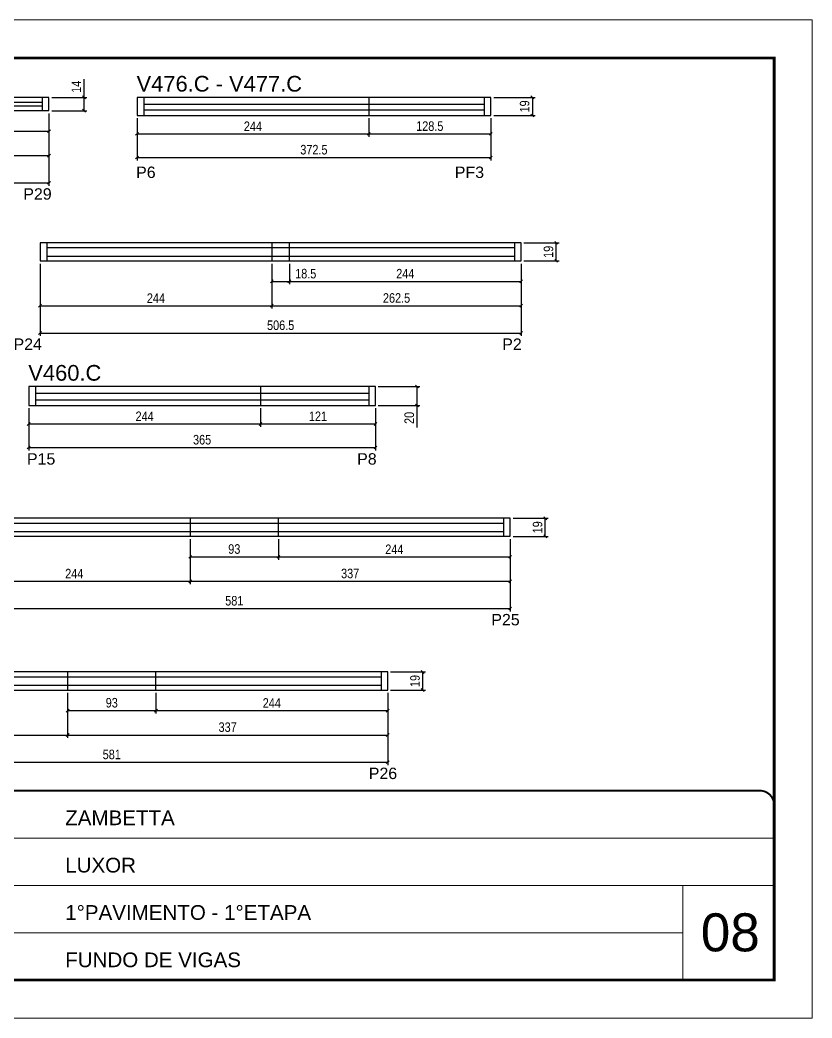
# Model space of a CAD drawing. Extents: x 1959 to 8212, y 239 to 4735.
# Drawn here: x 7378 to 8212, y 2537 to 3587 of the extents above; entities that cross this region are included whole.
import ezdxf

# ---------------------------------------------------------------- set-up
doc = ezdxf.new("R2010")
doc.units = 0
doc.linetypes.add('CONTINUO', pattern=[0])
doc.linetypes.add('DASHED', pattern=[0.75, 0.5, -0.25])
for name, color, linetype in [('5', 5, 'Continuous'), ('COTA', 241, 'Continuous'), ('NOMENCLATURA', 7, 'Continuous'), ('Painéis', 200, 'Continuous'), ('SARR_2.2x7', 40, 'Continuous'), ('SARR_EDITAR', 141, 'Continuous')]:
    doc.layers.add(name, color=color, linetype=linetype)
for name, color, linetype, lineweight in [('CARIMBO', 255, 'Continuous', 9), ('Folhas', 255, 'Continuous', 9), ('SARRAFO DE PRESSAO', 251, 'DASHED', 9)]:
    doc.layers.add(name, color=color, linetype=linetype, lineweight=lineweight)
doc.styles.add('ARIAL', font='arial.ttf')
doc.styles.add('COTA TECNICA', font='techl___.ttf', dxfattribs={"height": 10})
doc.styles.add('COTA TECNICA-50', font='techl___.ttf', dxfattribs={"height": 10})
doc.styles.get("Standard").update_dxf_attribs({"font": 'arial.ttf'})
doc.dimstyles.new('COTA PAINEL-50', dxfattribs={"dimtxt": 10, "dimasz": 3, "dimexe": 3, "dimexo": 3, "dimgap": 3, "dimtad": 1, "dimdec": 1, "dimzin": 12, "dimdsep": 46, "dimtxsty": 'COTA TECNICA-50', "dimblk1": 'OBLIQUE', "dimblk2": 'OBLIQUE', "dimsah": 1, "dimcen": 0.9, "dimclrd": 4, "dimclre": 4, "dimclrt": 240, "dimadec": 1, "dimazin": 3, "dimtfac": 1, "dimtdec": 1, "dimtmove": 0, "dimatfit": 3, "dimfxl": 1, "dimtolj": 1, "dimtzin": 12, "dimarcsym": 0})
doc.dimstyles.new('PAINEL', dxfattribs={"dimtxt": 10, "dimasz": 3, "dimexe": 3, "dimexo": 3, "dimgap": 3, "dimtad": 1, "dimdec": 1, "dimzin": 12, "dimdsep": 46, "dimtxsty": 'COTA TECNICA', "dimblk1": 'OBLIQUE', "dimblk2": 'OBLIQUE', "dimsah": 1, "dimcen": 0.9, "dimclrd": 4, "dimclre": 4, "dimclrt": 240, "dimadec": 1, "dimazin": 3, "dimtfac": 1, "dimtdec": 1, "dimtmove": 0, "dimatfit": 3, "dimfxl": 1, "dimtolj": 1, "dimtzin": 12, "dimarcsym": 0})

# ---------------------------------------------------------------- blocks, each defined once
blk = doc.blocks.new('9999999999')
at = {"color": 30, "linetype": 'CONTINUO'}
for p, q in [((98564.6, 34379.6), (99584, 34379.6)), ((98564.6, 34329.8), (99488, 34329.8)), ((99584, 34329.8), (99488, 34329.8)), ((99488, 34329.8), (99488, 34230.2)), ((98564.6, 34280), (99488, 34280))]:
    blk.add_line(p, q, dxfattribs=at)
at = {"color": 30, "linetype": 'CONTINUO', "const_width": 2}
blk.add_lwpolyline([(99584, 34230.2), (99584, 34414.4, 0.414214), (99569, 34429.4), (98229, 34429.4, 0.414214), (98214, 34414.4), (98214, 34245.2, 0.414214), (98229, 34230.2), (99584, 34230.2)], format="xyb", dxfattribs=at)
at = {"layer": 'Folhas'}
blk.add_lwpolyline([(98139, 34190.2), (99624, 34190.2), (99624, 35240.2), (98139, 35240.2)], close=True, dxfattribs=at)
at = {"layer": 'Folhas', "color": 30, "const_width": 3}
blk.add_lwpolyline([(98214, 34230.2), (99584, 34230.2), (99584, 35200.2), (98214, 35200.2)], close=True, dxfattribs=at)
at = {"color": 7, "linetype": 'Continuous', "ltscale": 5, "style": 'ARIAL'}
for s, height, p in [('ZAMBETTA', 15.48, (98837.7, 34393.1)), ('LUXOR', 15.48, (98837.7, 34343.3)), ('1°PAVIMENTO - 1°ETAPA', 15.483, (98837.7, 34293.5)), ('FUNDO DE VIGAS', 15.483, (98837.7, 34243.7))]:
    blk.add_text(s, height=height, dxfattribs=at).set_placement(p)
blk = doc.blocks.new('_Oblique')
at = {"color": 0, "linetype": 'ByBlock', "lineweight": -2}
blk.add_line((-0.5, -0.5), (0.5, 0.5), dxfattribs=at)
blk = doc.blocks.new('*D272')
at = {"layer": 'COTA', "color": 4, "linetype": 'ByBlock', "lineweight": -2, "transparency": 16777216}
for p, q in [((6865.4, 3488.2), (6865.4, 3412.3)), ((7408.9, 3488.2), (7408.9, 3412.3)), ((6865.4, 3415.3), (7408.9, 3415.3))]:
    blk.add_line(p, q, dxfattribs=at)
at = {"layer": 'Defpoints', "color": 0, "linetype": 'ByBlock', "transparency": 16777216}
for p in [(6865.4, 3491.2), (7408.9, 3491.2), (7408.9, 3415.3)]:
    blk.add_point(p, dxfattribs=at)
at = {"layer": 'COTA', "color": 4, "linetype": 'ByBlock', "lineweight": -2, "transparency": 16777216, "xscale": 3, "yscale": 3, "zscale": 3, "rotation": 180}
blk.add_blockref('_Oblique', (6865.4, 3415.3), dxfattribs=at)
at = {"layer": 'COTA', "color": 4, "linetype": 'ByBlock', "lineweight": -2, "transparency": 16777216, "xscale": 3, "yscale": 3, "zscale": 3}
blk.add_blockref('_Oblique', (7408.9, 3415.3), dxfattribs=at)
at = {"layer": 'COTA', "color": 240, "linetype": 'ByBlock', "transparency": 16777216, "insert": (7137.1, 3423.5), "char_height": 10, "attachment_point": 5, "style": 'COTA TECNICA-50'}
blk.add_mtext('\\A1;543.5', dxfattribs=at)
blk = doc.blocks.new('*D274')
at = {"layer": 'COTA', "color": 4, "lineweight": -2, "transparency": 16777216}
for p, q in [((7109.4, 3488.2), (7109.4, 3440.9)), ((7408.9, 3488.2), (7408.9, 3440.9)), ((7109.4, 3443.9), (7408.9, 3443.9))]:
    blk.add_line(p, q, dxfattribs=at)
at = {"layer": 'Defpoints', "color": 0, "transparency": 16777216}
for p in [(7109.4, 3491.2), (7408.9, 3491.2), (7408.9, 3443.9)]:
    blk.add_point(p, dxfattribs=at)
at = {"layer": 'COTA', "color": 4, "lineweight": -2, "transparency": 16777216, "xscale": 3, "yscale": 3, "zscale": 3, "rotation": 180}
blk.add_blockref('_Oblique', (7109.4, 3443.9), dxfattribs=at)
at = {"layer": 'COTA', "color": 4, "lineweight": -2, "transparency": 16777216, "xscale": 3, "yscale": 3, "zscale": 3}
blk.add_blockref('_Oblique', (7408.9, 3443.9), dxfattribs=at)
at = {"layer": 'COTA', "color": 240, "transparency": 16777216, "insert": (7259.1, 3452.1), "char_height": 10, "attachment_point": 5, "style": 'COTA TECNICA'}
blk.add_mtext('\\A1;299.5', dxfattribs=at)
blk = doc.blocks.new('*D275')
at = {"layer": 'COTA', "color": 4, "lineweight": -2, "transparency": 16777216}
for p, q in [((7445.8, 3505.2), (7445.8, 3524.3)), ((7411.9, 3505.2), (7448.8, 3505.2)), ((7445.8, 3491.2), (7445.8, 3505.2)), ((7411.9, 3491.2), (7448.8, 3491.2))]:
    blk.add_line(p, q, dxfattribs=at)
at = {"layer": 'Defpoints', "color": 0, "transparency": 16777216}
for p in [(7408.9, 3505.2), (7445.8, 3505.2), (7408.9, 3491.2)]:
    blk.add_point(p, dxfattribs=at)
at = {"layer": 'COTA', "color": 4, "lineweight": -2, "transparency": 16777216, "xscale": 3, "yscale": 3, "zscale": 3}
for p, rotation in [((7445.8, 3505.2), 90), ((7445.8, 3491.2), 270)]:
    blk.add_blockref('_Oblique', p, dxfattribs=dict(at, rotation=rotation))
at = {"layer": 'COTA', "color": 240, "transparency": 16777216, "insert": (7437.7, 3516.3), "char_height": 10, "attachment_point": 5, "rotation": 90, "style": 'COTA TECNICA'}
blk.add_mtext('\\A1;14', dxfattribs=at)
blk = doc.blocks.new('*D277')
at = {"layer": 'COTA', "color": 4, "lineweight": -2, "transparency": 16777216}
for p, q in [((7164.9, 3488.2), (7164.9, 3466.6)), ((7408.9, 3488.2), (7408.9, 3466.6)), ((7164.9, 3469.6), (7408.9, 3469.6))]:
    blk.add_line(p, q, dxfattribs=at)
at = {"layer": 'Defpoints', "color": 0, "transparency": 16777216}
for p in [(7164.9, 3491.2), (7408.9, 3491.2), (7408.9, 3469.6)]:
    blk.add_point(p, dxfattribs=at)
at = {"layer": 'COTA', "color": 4, "lineweight": -2, "transparency": 16777216, "xscale": 3, "yscale": 3, "zscale": 3, "rotation": 180}
blk.add_blockref('_Oblique', (7164.9, 3469.6), dxfattribs=at)
at = {"layer": 'COTA', "color": 4, "lineweight": -2, "transparency": 16777216, "xscale": 3, "yscale": 3, "zscale": 3}
blk.add_blockref('_Oblique', (7408.9, 3469.6), dxfattribs=at)
at = {"layer": 'COTA', "color": 240, "transparency": 16777216, "insert": (7286.9, 3477.7), "char_height": 10, "attachment_point": 5, "style": 'COTA TECNICA'}
blk.add_mtext('\\A1;244', dxfattribs=at)
blk = doc.blocks.new('*D283')
at = {"layer": 'COTA', "color": 4, "linetype": 'ByBlock', "lineweight": -2, "transparency": 16777216}
for p, q in [((7399.5, 3330.2), (7399.5, 3254.3)), ((7906, 3330.2), (7906, 3254.3)), ((7399.5, 3257.3), (7906, 3257.3))]:
    blk.add_line(p, q, dxfattribs=at)
at = {"layer": 'Defpoints', "color": 0, "linetype": 'ByBlock', "transparency": 16777216}
for p in [(7399.5, 3333.2), (7906, 3333.2), (7906, 3257.3)]:
    blk.add_point(p, dxfattribs=at)
at = {"layer": 'COTA', "color": 4, "linetype": 'ByBlock', "lineweight": -2, "transparency": 16777216, "xscale": 3, "yscale": 3, "zscale": 3, "rotation": 180}
blk.add_blockref('_Oblique', (7399.5, 3257.3), dxfattribs=at)
at = {"layer": 'COTA', "color": 4, "linetype": 'ByBlock', "lineweight": -2, "transparency": 16777216, "xscale": 3, "yscale": 3, "zscale": 3}
blk.add_blockref('_Oblique', (7906, 3257.3), dxfattribs=at)
at = {"layer": 'COTA', "color": 240, "linetype": 'ByBlock', "transparency": 16777216, "insert": (7652.8, 3265.4), "char_height": 10, "attachment_point": 5, "style": 'COTA TECNICA-50'}
blk.add_mtext('\\A1;506.5', dxfattribs=at)
blk = doc.blocks.new('*D285')
at = {"layer": 'COTA', "color": 4, "lineweight": -2, "transparency": 16777216}
for p, q in [((7399.5, 3330.2), (7399.5, 3283)), ((7643.5, 3330.2), (7643.5, 3283)), ((7399.5, 3286), (7643.5, 3286))]:
    blk.add_line(p, q, dxfattribs=at)
at = {"layer": 'Defpoints', "color": 0, "transparency": 16777216}
for p in [(7399.5, 3333.2), (7643.5, 3333.2), (7643.5, 3286)]:
    blk.add_point(p, dxfattribs=at)
at = {"layer": 'COTA', "color": 4, "lineweight": -2, "transparency": 16777216, "xscale": 3, "yscale": 3, "zscale": 3, "rotation": 180}
blk.add_blockref('_Oblique', (7399.5, 3286), dxfattribs=at)
at = {"layer": 'COTA', "color": 4, "lineweight": -2, "transparency": 16777216, "xscale": 3, "yscale": 3, "zscale": 3}
blk.add_blockref('_Oblique', (7643.5, 3286), dxfattribs=at)
at = {"layer": 'COTA', "color": 240, "transparency": 16777216, "insert": (7521.5, 3294), "char_height": 10, "attachment_point": 5, "style": 'COTA TECNICA'}
blk.add_mtext('\\A1;244', dxfattribs=at)
blk = doc.blocks.new('*D286')
at = {"layer": 'COTA', "color": 4, "lineweight": -2, "transparency": 16777216}
for p, q in [((7643.5, 3330.2), (7643.5, 3283)), ((7906, 3330.2), (7906, 3283)), ((7643.5, 3286), (7906, 3286))]:
    blk.add_line(p, q, dxfattribs=at)
at = {"layer": 'Defpoints', "color": 0, "transparency": 16777216}
for p in [(7643.5, 3333.2), (7906, 3333.2), (7906, 3286)]:
    blk.add_point(p, dxfattribs=at)
at = {"layer": 'COTA', "color": 4, "lineweight": -2, "transparency": 16777216, "xscale": 3, "yscale": 3, "zscale": 3, "rotation": 180}
blk.add_blockref('_Oblique', (7643.5, 3286), dxfattribs=at)
at = {"layer": 'COTA', "color": 4, "lineweight": -2, "transparency": 16777216, "xscale": 3, "yscale": 3, "zscale": 3}
blk.add_blockref('_Oblique', (7906, 3286), dxfattribs=at)
at = {"layer": 'COTA', "color": 240, "transparency": 16777216, "insert": (7774.8, 3294.1), "char_height": 10, "attachment_point": 5, "style": 'COTA TECNICA'}
blk.add_mtext('\\A1;262.5', dxfattribs=at)
blk = doc.blocks.new('*D284')
at = {"layer": 'COTA', "color": 4, "lineweight": -2, "transparency": 16777216}
for p, q in [((7909, 3352.2), (7945.9, 3352.2)), ((7942.9, 3333.2), (7942.9, 3352.2)), ((7909, 3333.2), (7945.9, 3333.2))]:
    blk.add_line(p, q, dxfattribs=at)
at = {"layer": 'Defpoints', "color": 0, "transparency": 16777216}
for p in [(7906, 3352.2), (7942.9, 3352.2), (7906, 3333.2)]:
    blk.add_point(p, dxfattribs=at)
at = {"layer": 'COTA', "color": 4, "lineweight": -2, "transparency": 16777216, "xscale": 3, "yscale": 3, "zscale": 3}
for p, rotation in [((7942.9, 3352.2), 90), ((7942.9, 3333.2), 270)]:
    blk.add_blockref('_Oblique', p, dxfattribs=dict(at, rotation=rotation))
at = {"layer": 'COTA', "color": 240, "transparency": 16777216, "insert": (7934.8, 3342.7), "char_height": 10, "attachment_point": 5, "rotation": 90, "style": 'COTA TECNICA'}
blk.add_mtext('\\A1;19', dxfattribs=at)
blk = doc.blocks.new('*D287')
at = {"layer": 'COTA', "color": 4, "lineweight": -2, "transparency": 16777216}
for p, q in [((7643.5, 3330.2), (7643.5, 3308.6)), ((7662, 3330.2), (7662, 3308.6)), ((7643.5, 3311.6), (7662, 3311.6)), ((7662, 3311.6), (7693.4, 3311.6))]:
    blk.add_line(p, q, dxfattribs=at)
at = {"layer": 'Defpoints', "color": 0, "transparency": 16777216}
for p in [(7643.5, 3333.2), (7662, 3333.2), (7662, 3311.6)]:
    blk.add_point(p, dxfattribs=at)
at = {"layer": 'COTA', "color": 4, "lineweight": -2, "transparency": 16777216, "xscale": 3, "yscale": 3, "zscale": 3, "rotation": 180}
blk.add_blockref('_Oblique', (7643.5, 3311.6), dxfattribs=at)
at = {"layer": 'COTA', "color": 4, "lineweight": -2, "transparency": 16777216, "xscale": 3, "yscale": 3, "zscale": 3}
blk.add_blockref('_Oblique', (7662, 3311.6), dxfattribs=at)
at = {"layer": 'COTA', "color": 240, "transparency": 16777216, "insert": (7679.2, 3319.7), "char_height": 10, "attachment_point": 5, "style": 'COTA TECNICA'}
blk.add_mtext('\\A1;18.5', dxfattribs=at)
blk = doc.blocks.new('*D288')
at = {"layer": 'COTA', "color": 4, "lineweight": -2, "transparency": 16777216}
for p, q in [((7662, 3330.2), (7662, 3308.6)), ((7906, 3330.2), (7906, 3308.6)), ((7662, 3311.6), (7906, 3311.6))]:
    blk.add_line(p, q, dxfattribs=at)
at = {"layer": 'Defpoints', "color": 0, "transparency": 16777216}
for p in [(7662, 3333.2), (7906, 3333.2), (7906, 3311.6)]:
    blk.add_point(p, dxfattribs=at)
at = {"layer": 'COTA', "color": 4, "lineweight": -2, "transparency": 16777216, "xscale": 3, "yscale": 3, "zscale": 3, "rotation": 180}
blk.add_blockref('_Oblique', (7662, 3311.6), dxfattribs=at)
at = {"layer": 'COTA', "color": 4, "lineweight": -2, "transparency": 16777216, "xscale": 3, "yscale": 3, "zscale": 3}
blk.add_blockref('_Oblique', (7906, 3311.6), dxfattribs=at)
at = {"layer": 'COTA', "color": 240, "transparency": 16777216, "insert": (7784, 3319.7), "char_height": 10, "attachment_point": 5, "style": 'COTA TECNICA'}
blk.add_mtext('\\A1;244', dxfattribs=at)
blk = doc.blocks.new('*D296')
at = {"layer": 'COTA', "color": 4, "linetype": 'ByBlock', "lineweight": -2, "transparency": 16777216}
for p, q in [((7313.5, 3040.4), (7313.5, 2964.5)), ((7894.5, 3040.4), (7894.5, 2964.5)), ((7313.5, 2967.5), (7894.5, 2967.5))]:
    blk.add_line(p, q, dxfattribs=at)
at = {"layer": 'Defpoints', "color": 0, "linetype": 'ByBlock', "transparency": 16777216}
for p in [(7313.5, 3043.4), (7894.5, 3043.4), (7894.5, 2967.5)]:
    blk.add_point(p, dxfattribs=at)
at = {"layer": 'COTA', "color": 4, "linetype": 'ByBlock', "lineweight": -2, "transparency": 16777216, "xscale": 3, "yscale": 3, "zscale": 3, "rotation": 180}
blk.add_blockref('_Oblique', (7313.5, 2967.5), dxfattribs=at)
at = {"layer": 'COTA', "color": 4, "linetype": 'ByBlock', "lineweight": -2, "transparency": 16777216, "xscale": 3, "yscale": 3, "zscale": 3}
blk.add_blockref('_Oblique', (7894.5, 2967.5), dxfattribs=at)
at = {"layer": 'COTA', "color": 240, "linetype": 'ByBlock', "transparency": 16777216, "insert": (7604, 2975.6), "char_height": 10, "attachment_point": 5, "style": 'COTA TECNICA-50'}
blk.add_mtext('\\A1;581', dxfattribs=at)
blk = doc.blocks.new('*D302')
at = {"layer": 'COTA', "color": 4, "lineweight": -2, "transparency": 16777216}
for p, q in [((7313.5, 3040.4), (7313.5, 2993.1)), ((7557.5, 3040.4), (7557.5, 2993.1)), ((7313.5, 2996.1), (7557.5, 2996.1))]:
    blk.add_line(p, q, dxfattribs=at)
at = {"layer": 'Defpoints', "color": 0, "transparency": 16777216}
for p in [(7313.5, 3043.4), (7557.5, 3043.4), (7557.5, 2996.1)]:
    blk.add_point(p, dxfattribs=at)
at = {"layer": 'COTA', "color": 4, "lineweight": -2, "transparency": 16777216, "xscale": 3, "yscale": 3, "zscale": 3, "rotation": 180}
blk.add_blockref('_Oblique', (7313.5, 2996.1), dxfattribs=at)
at = {"layer": 'COTA', "color": 4, "lineweight": -2, "transparency": 16777216, "xscale": 3, "yscale": 3, "zscale": 3}
blk.add_blockref('_Oblique', (7557.5, 2996.1), dxfattribs=at)
at = {"layer": 'COTA', "color": 240, "transparency": 16777216, "insert": (7435.5, 3004.2), "char_height": 10, "attachment_point": 5, "style": 'COTA TECNICA'}
blk.add_mtext('\\A1;244', dxfattribs=at)
blk = doc.blocks.new('*D303')
at = {"layer": 'COTA', "color": 4, "lineweight": -2, "transparency": 16777216}
for p, q in [((7557.5, 3040.4), (7557.5, 2993.1)), ((7894.5, 3040.4), (7894.5, 2993.1)), ((7557.5, 2996.1), (7894.5, 2996.1))]:
    blk.add_line(p, q, dxfattribs=at)
at = {"layer": 'Defpoints', "color": 0, "transparency": 16777216}
for p in [(7557.5, 3043.4), (7894.5, 3043.4), (7894.5, 2996.1)]:
    blk.add_point(p, dxfattribs=at)
at = {"layer": 'COTA', "color": 4, "lineweight": -2, "transparency": 16777216, "xscale": 3, "yscale": 3, "zscale": 3, "rotation": 180}
blk.add_blockref('_Oblique', (7557.5, 2996.1), dxfattribs=at)
at = {"layer": 'COTA', "color": 4, "lineweight": -2, "transparency": 16777216, "xscale": 3, "yscale": 3, "zscale": 3}
blk.add_blockref('_Oblique', (7894.5, 2996.1), dxfattribs=at)
at = {"layer": 'COTA', "color": 240, "transparency": 16777216, "insert": (7726, 3004.3), "char_height": 10, "attachment_point": 5, "style": 'COTA TECNICA'}
blk.add_mtext('\\A1;337', dxfattribs=at)
blk = doc.blocks.new('*D297')
at = {"layer": 'COTA', "color": 4, "lineweight": -2, "transparency": 16777216}
for p, q in [((7897.5, 3062.4), (7934.4, 3062.4)), ((7931.4, 3043.4), (7931.4, 3062.4)), ((7897.5, 3043.4), (7934.4, 3043.4))]:
    blk.add_line(p, q, dxfattribs=at)
at = {"layer": 'Defpoints', "color": 0, "transparency": 16777216}
for p in [(7894.5, 3062.4), (7931.4, 3062.4), (7894.5, 3043.4)]:
    blk.add_point(p, dxfattribs=at)
at = {"layer": 'COTA', "color": 4, "lineweight": -2, "transparency": 16777216, "xscale": 3, "yscale": 3, "zscale": 3}
for p, rotation in [((7931.4, 3062.4), 90), ((7931.4, 3043.4), 270)]:
    blk.add_blockref('_Oblique', p, dxfattribs=dict(at, rotation=rotation))
at = {"layer": 'COTA', "color": 240, "transparency": 16777216, "insert": (7923.3, 3052.9), "char_height": 10, "attachment_point": 5, "rotation": 90, "style": 'COTA TECNICA'}
blk.add_mtext('\\A1;19', dxfattribs=at)
blk = doc.blocks.new('*D304')
at = {"layer": 'COTA', "color": 4, "lineweight": -2, "transparency": 16777216}
for p, q in [((7557.5, 3040.4), (7557.5, 3018.8)), ((7650.5, 3040.4), (7650.5, 3018.8)), ((7557.5, 3021.8), (7650.5, 3021.8))]:
    blk.add_line(p, q, dxfattribs=at)
at = {"layer": 'Defpoints', "color": 0, "transparency": 16777216}
for p in [(7557.5, 3043.4), (7650.5, 3043.4), (7650.5, 3021.8)]:
    blk.add_point(p, dxfattribs=at)
at = {"layer": 'COTA', "color": 4, "lineweight": -2, "transparency": 16777216, "xscale": 3, "yscale": 3, "zscale": 3, "rotation": 180}
blk.add_blockref('_Oblique', (7557.5, 3021.8), dxfattribs=at)
at = {"layer": 'COTA', "color": 4, "lineweight": -2, "transparency": 16777216, "xscale": 3, "yscale": 3, "zscale": 3}
blk.add_blockref('_Oblique', (7650.5, 3021.8), dxfattribs=at)
at = {"layer": 'COTA', "color": 240, "transparency": 16777216, "insert": (7604, 3030), "char_height": 10, "attachment_point": 5, "style": 'COTA TECNICA'}
blk.add_mtext('\\A1;93', dxfattribs=at)
blk = doc.blocks.new('*D305')
at = {"layer": 'COTA', "color": 4, "lineweight": -2, "transparency": 16777216}
for p, q in [((7650.5, 3040.4), (7650.5, 3018.8)), ((7894.5, 3040.4), (7894.5, 3018.8)), ((7650.5, 3021.8), (7894.5, 3021.8))]:
    blk.add_line(p, q, dxfattribs=at)
at = {"layer": 'Defpoints', "color": 0, "transparency": 16777216}
for p in [(7650.5, 3043.4), (7894.5, 3043.4), (7894.5, 3021.8)]:
    blk.add_point(p, dxfattribs=at)
at = {"layer": 'COTA', "color": 4, "lineweight": -2, "transparency": 16777216, "xscale": 3, "yscale": 3, "zscale": 3, "rotation": 180}
blk.add_blockref('_Oblique', (7650.5, 3021.8), dxfattribs=at)
at = {"layer": 'COTA', "color": 4, "lineweight": -2, "transparency": 16777216, "xscale": 3, "yscale": 3, "zscale": 3}
blk.add_blockref('_Oblique', (7894.5, 3021.8), dxfattribs=at)
at = {"layer": 'COTA', "color": 240, "transparency": 16777216, "insert": (7772.5, 3029.8), "char_height": 10, "attachment_point": 5, "style": 'COTA TECNICA'}
blk.add_mtext('\\A1;244', dxfattribs=at)
blk = doc.blocks.new('*D312')
at = {"layer": 'COTA', "color": 4, "linetype": 'ByBlock', "lineweight": -2, "transparency": 16777216}
for p, q in [((7501.6, 3483.2), (7501.6, 3438.9)), ((7874.1, 3483.2), (7874.1, 3438.9)), ((7501.6, 3441.9), (7874.1, 3441.9))]:
    blk.add_line(p, q, dxfattribs=at)
at = {"layer": 'Defpoints', "color": 0, "linetype": 'ByBlock', "transparency": 16777216}
for p in [(7501.6, 3486.2), (7874.1, 3486.2), (7874.1, 3441.9)]:
    blk.add_point(p, dxfattribs=at)
at = {"layer": 'COTA', "color": 4, "linetype": 'ByBlock', "lineweight": -2, "transparency": 16777216, "xscale": 3, "yscale": 3, "zscale": 3, "rotation": 180}
blk.add_blockref('_Oblique', (7501.6, 3441.9), dxfattribs=at)
at = {"layer": 'COTA', "color": 4, "linetype": 'ByBlock', "lineweight": -2, "transparency": 16777216, "xscale": 3, "yscale": 3, "zscale": 3}
blk.add_blockref('_Oblique', (7874.1, 3441.9), dxfattribs=at)
at = {"layer": 'COTA', "color": 240, "linetype": 'ByBlock', "transparency": 16777216, "insert": (7687.8, 3450.1), "char_height": 10, "attachment_point": 5, "style": 'COTA TECNICA-50'}
blk.add_mtext('\\A1;372.5', dxfattribs=at)
blk = doc.blocks.new('*D313')
at = {"layer": 'COTA', "color": 4, "lineweight": -2, "transparency": 16777216}
for p, q in [((7501.6, 3483.2), (7501.6, 3463.8)), ((7745.6, 3483.2), (7745.6, 3463.8)), ((7501.6, 3466.8), (7745.6, 3466.8))]:
    blk.add_line(p, q, dxfattribs=at)
at = {"layer": 'Defpoints', "color": 0, "transparency": 16777216}
for p in [(7501.6, 3486.2), (7745.6, 3486.2), (7745.6, 3466.8)]:
    blk.add_point(p, dxfattribs=at)
at = {"layer": 'COTA', "color": 4, "lineweight": -2, "transparency": 16777216, "xscale": 3, "yscale": 3, "zscale": 3, "rotation": 180}
blk.add_blockref('_Oblique', (7501.6, 3466.8), dxfattribs=at)
at = {"layer": 'COTA', "color": 4, "lineweight": -2, "transparency": 16777216, "xscale": 3, "yscale": 3, "zscale": 3}
blk.add_blockref('_Oblique', (7745.6, 3466.8), dxfattribs=at)
at = {"layer": 'COTA', "color": 240, "transparency": 16777216, "insert": (7623.6, 3474.8), "char_height": 10, "attachment_point": 5, "style": 'COTA TECNICA'}
blk.add_mtext('\\A1;244', dxfattribs=at)
blk = doc.blocks.new('*D314')
at = {"layer": 'COTA', "color": 4, "lineweight": -2, "transparency": 16777216}
for p, q in [((7745.6, 3483.2), (7745.6, 3463.8)), ((7874.1, 3483.2), (7874.1, 3463.8)), ((7745.6, 3466.8), (7874.1, 3466.8))]:
    blk.add_line(p, q, dxfattribs=at)
at = {"layer": 'Defpoints', "color": 0, "transparency": 16777216}
for p in [(7745.6, 3486.2), (7874.1, 3486.2), (7874.1, 3466.8)]:
    blk.add_point(p, dxfattribs=at)
at = {"layer": 'COTA', "color": 4, "lineweight": -2, "transparency": 16777216, "xscale": 3, "yscale": 3, "zscale": 3, "rotation": 180}
blk.add_blockref('_Oblique', (7745.6, 3466.8), dxfattribs=at)
at = {"layer": 'COTA', "color": 4, "lineweight": -2, "transparency": 16777216, "xscale": 3, "yscale": 3, "zscale": 3}
blk.add_blockref('_Oblique', (7874.1, 3466.8), dxfattribs=at)
at = {"layer": 'COTA', "color": 240, "transparency": 16777216, "insert": (7809.8, 3474.9), "char_height": 10, "attachment_point": 5, "style": 'COTA TECNICA'}
blk.add_mtext('\\A1;128.5', dxfattribs=at)
blk = doc.blocks.new('*D315')
at = {"layer": 'COTA', "color": 4, "lineweight": -2, "transparency": 16777216}
for p, q in [((7877.1, 3505.2), (7920.8, 3505.2)), ((7917.8, 3505.2), (7917.8, 3486.2)), ((7877.1, 3486.2), (7920.8, 3486.2))]:
    blk.add_line(p, q, dxfattribs=at)
at = {"layer": 'Defpoints', "color": 0, "transparency": 16777216}
for p in [(7874.1, 3505.2), (7874.1, 3486.2), (7917.8, 3486.2)]:
    blk.add_point(p, dxfattribs=at)
at = {"layer": 'COTA', "color": 4, "lineweight": -2, "transparency": 16777216, "xscale": 3, "yscale": 3, "zscale": 3}
for p, rotation in [((7917.8, 3505.2), 90), ((7917.8, 3486.2), 270)]:
    blk.add_blockref('_Oblique', p, dxfattribs=dict(at, rotation=rotation))
at = {"layer": 'COTA', "color": 240, "transparency": 16777216, "insert": (7909.7, 3495.7), "char_height": 10, "attachment_point": 5, "rotation": 90, "style": 'COTA TECNICA'}
blk.add_mtext('\\A1;19', dxfattribs=at)
blk = doc.blocks.new('*D325')
at = {"layer": 'COTA', "color": 4, "linetype": 'ByBlock', "lineweight": -2, "transparency": 16777216}
for p, q in [((7184.5, 2878.7), (7184.5, 2802.8)), ((7765.5, 2878.7), (7765.5, 2802.8)), ((7184.5, 2805.8), (7765.5, 2805.8))]:
    blk.add_line(p, q, dxfattribs=at)
at = {"layer": 'Defpoints', "color": 0, "linetype": 'ByBlock', "transparency": 16777216}
for p in [(7184.5, 2881.7), (7765.5, 2881.7), (7765.5, 2805.8)]:
    blk.add_point(p, dxfattribs=at)
at = {"layer": 'COTA', "color": 4, "linetype": 'ByBlock', "lineweight": -2, "transparency": 16777216, "xscale": 3, "yscale": 3, "zscale": 3, "rotation": 180}
blk.add_blockref('_Oblique', (7184.5, 2805.8), dxfattribs=at)
at = {"layer": 'COTA', "color": 4, "linetype": 'ByBlock', "lineweight": -2, "transparency": 16777216, "xscale": 3, "yscale": 3, "zscale": 3}
blk.add_blockref('_Oblique', (7765.5, 2805.8), dxfattribs=at)
at = {"layer": 'COTA', "color": 240, "linetype": 'ByBlock', "transparency": 16777216, "insert": (7475, 2813.9), "char_height": 10, "attachment_point": 5, "style": 'COTA TECNICA-50'}
blk.add_mtext('\\A1;581', dxfattribs=at)
blk = doc.blocks.new('*D329')
at = {"layer": 'COTA', "color": 4, "lineweight": -2, "transparency": 16777216}
for p, q in [((7184.5, 2878.7), (7184.5, 2831.4)), ((7428.5, 2878.7), (7428.5, 2831.4)), ((7184.5, 2834.4), (7428.5, 2834.4))]:
    blk.add_line(p, q, dxfattribs=at)
at = {"layer": 'Defpoints', "color": 0, "transparency": 16777216}
for p in [(7184.5, 2881.7), (7428.5, 2881.7), (7428.5, 2834.4)]:
    blk.add_point(p, dxfattribs=at)
at = {"layer": 'COTA', "color": 4, "lineweight": -2, "transparency": 16777216, "xscale": 3, "yscale": 3, "zscale": 3, "rotation": 180}
blk.add_blockref('_Oblique', (7184.5, 2834.4), dxfattribs=at)
at = {"layer": 'COTA', "color": 4, "lineweight": -2, "transparency": 16777216, "xscale": 3, "yscale": 3, "zscale": 3}
blk.add_blockref('_Oblique', (7428.5, 2834.4), dxfattribs=at)
at = {"layer": 'COTA', "color": 240, "transparency": 16777216, "insert": (7306.5, 2842.5), "char_height": 10, "attachment_point": 5, "style": 'COTA TECNICA'}
blk.add_mtext('\\A1;244', dxfattribs=at)
blk = doc.blocks.new('*D330')
at = {"layer": 'COTA', "color": 4, "lineweight": -2, "transparency": 16777216}
for p, q in [((7428.5, 2878.7), (7428.5, 2831.4)), ((7765.5, 2878.7), (7765.5, 2831.4)), ((7428.5, 2834.4), (7765.5, 2834.4))]:
    blk.add_line(p, q, dxfattribs=at)
at = {"layer": 'Defpoints', "color": 0, "transparency": 16777216}
for p in [(7428.5, 2881.7), (7765.5, 2881.7), (7765.5, 2834.4)]:
    blk.add_point(p, dxfattribs=at)
at = {"layer": 'COTA', "color": 4, "lineweight": -2, "transparency": 16777216, "xscale": 3, "yscale": 3, "zscale": 3, "rotation": 180}
blk.add_blockref('_Oblique', (7428.5, 2834.4), dxfattribs=at)
at = {"layer": 'COTA', "color": 4, "lineweight": -2, "transparency": 16777216, "xscale": 3, "yscale": 3, "zscale": 3}
blk.add_blockref('_Oblique', (7765.5, 2834.4), dxfattribs=at)
at = {"layer": 'COTA', "color": 240, "transparency": 16777216, "insert": (7597, 2842.6), "char_height": 10, "attachment_point": 5, "style": 'COTA TECNICA'}
blk.add_mtext('\\A1;337', dxfattribs=at)
blk = doc.blocks.new('*D326')
at = {"layer": 'COTA', "color": 4, "lineweight": -2, "transparency": 16777216}
for p, q in [((7768.5, 2900.7), (7805.4, 2900.7)), ((7802.4, 2881.7), (7802.4, 2900.7)), ((7768.5, 2881.7), (7805.4, 2881.7))]:
    blk.add_line(p, q, dxfattribs=at)
at = {"layer": 'Defpoints', "color": 0, "transparency": 16777216}
for p in [(7765.5, 2900.7), (7802.4, 2900.7), (7765.5, 2881.7)]:
    blk.add_point(p, dxfattribs=at)
at = {"layer": 'COTA', "color": 4, "lineweight": -2, "transparency": 16777216, "xscale": 3, "yscale": 3, "zscale": 3}
for p, rotation in [((7802.4, 2900.7), 90), ((7802.4, 2881.7), 270)]:
    blk.add_blockref('_Oblique', p, dxfattribs=dict(at, rotation=rotation))
at = {"layer": 'COTA', "color": 240, "transparency": 16777216, "insert": (7794.3, 2891.2), "char_height": 10, "attachment_point": 5, "rotation": 90, "style": 'COTA TECNICA'}
blk.add_mtext('\\A1;19', dxfattribs=at)
blk = doc.blocks.new('*D331')
at = {"layer": 'COTA', "color": 4, "lineweight": -2, "transparency": 16777216}
for p, q in [((7428.5, 2878.7), (7428.5, 2857.1)), ((7521.5, 2878.7), (7521.5, 2857.1)), ((7428.5, 2860.1), (7521.5, 2860.1))]:
    blk.add_line(p, q, dxfattribs=at)
at = {"layer": 'Defpoints', "color": 0, "transparency": 16777216}
for p in [(7428.5, 2881.7), (7521.5, 2881.7), (7521.5, 2860.1)]:
    blk.add_point(p, dxfattribs=at)
at = {"layer": 'COTA', "color": 4, "lineweight": -2, "transparency": 16777216, "xscale": 3, "yscale": 3, "zscale": 3, "rotation": 180}
blk.add_blockref('_Oblique', (7428.5, 2860.1), dxfattribs=at)
at = {"layer": 'COTA', "color": 4, "lineweight": -2, "transparency": 16777216, "xscale": 3, "yscale": 3, "zscale": 3}
blk.add_blockref('_Oblique', (7521.5, 2860.1), dxfattribs=at)
at = {"layer": 'COTA', "color": 240, "transparency": 16777216, "insert": (7475, 2868.3), "char_height": 10, "attachment_point": 5, "style": 'COTA TECNICA'}
blk.add_mtext('\\A1;93', dxfattribs=at)
blk = doc.blocks.new('*D332')
at = {"layer": 'COTA', "color": 4, "lineweight": -2, "transparency": 16777216}
for p, q in [((7521.5, 2878.7), (7521.5, 2857.1)), ((7765.5, 2878.7), (7765.5, 2857.1)), ((7521.5, 2860.1), (7765.5, 2860.1))]:
    blk.add_line(p, q, dxfattribs=at)
at = {"layer": 'Defpoints', "color": 0, "transparency": 16777216}
for p in [(7521.5, 2881.7), (7765.5, 2881.7), (7765.5, 2860.1)]:
    blk.add_point(p, dxfattribs=at)
at = {"layer": 'COTA', "color": 4, "lineweight": -2, "transparency": 16777216, "xscale": 3, "yscale": 3, "zscale": 3, "rotation": 180}
blk.add_blockref('_Oblique', (7521.5, 2860.1), dxfattribs=at)
at = {"layer": 'COTA', "color": 4, "lineweight": -2, "transparency": 16777216, "xscale": 3, "yscale": 3, "zscale": 3}
blk.add_blockref('_Oblique', (7765.5, 2860.1), dxfattribs=at)
at = {"layer": 'COTA', "color": 240, "transparency": 16777216, "insert": (7643.5, 2868.1), "char_height": 10, "attachment_point": 5, "style": 'COTA TECNICA'}
blk.add_mtext('\\A1;244', dxfattribs=at)
blk = doc.blocks.new('*D333')
at = {"layer": 'COTA', "color": 4, "linetype": 'ByBlock', "lineweight": -2, "transparency": 16777216}
for p, q in [((7387.6, 3178.1), (7387.6, 3133.8)), ((7752.6, 3178.1), (7752.6, 3133.8)), ((7387.6, 3136.8), (7752.6, 3136.8))]:
    blk.add_line(p, q, dxfattribs=at)
at = {"layer": 'Defpoints', "color": 0, "linetype": 'ByBlock', "transparency": 16777216}
for p in [(7387.6, 3181.1), (7752.6, 3181.1), (7752.6, 3136.8)]:
    blk.add_point(p, dxfattribs=at)
at = {"layer": 'COTA', "color": 4, "linetype": 'ByBlock', "lineweight": -2, "transparency": 16777216, "xscale": 3, "yscale": 3, "zscale": 3, "rotation": 180}
blk.add_blockref('_Oblique', (7387.6, 3136.8), dxfattribs=at)
at = {"layer": 'COTA', "color": 4, "linetype": 'ByBlock', "lineweight": -2, "transparency": 16777216, "xscale": 3, "yscale": 3, "zscale": 3}
blk.add_blockref('_Oblique', (7752.6, 3136.8), dxfattribs=at)
at = {"layer": 'COTA', "color": 240, "linetype": 'ByBlock', "transparency": 16777216, "insert": (7570.1, 3145), "char_height": 10, "attachment_point": 5, "style": 'COTA TECNICA-50'}
blk.add_mtext('\\A1;365', dxfattribs=at)
blk = doc.blocks.new('*D334')
at = {"layer": 'COTA', "color": 4, "lineweight": -2, "transparency": 16777216}
for p, q in [((7387.6, 3178.1), (7387.6, 3158.6)), ((7631.6, 3178.1), (7631.6, 3158.6)), ((7387.6, 3161.6), (7631.6, 3161.6))]:
    blk.add_line(p, q, dxfattribs=at)
at = {"layer": 'Defpoints', "color": 0, "transparency": 16777216}
for p in [(7387.6, 3181.1), (7631.6, 3181.1), (7631.6, 3161.6)]:
    blk.add_point(p, dxfattribs=at)
at = {"layer": 'COTA', "color": 4, "lineweight": -2, "transparency": 16777216, "xscale": 3, "yscale": 3, "zscale": 3, "rotation": 180}
blk.add_blockref('_Oblique', (7387.6, 3161.6), dxfattribs=at)
at = {"layer": 'COTA', "color": 4, "lineweight": -2, "transparency": 16777216, "xscale": 3, "yscale": 3, "zscale": 3}
blk.add_blockref('_Oblique', (7631.6, 3161.6), dxfattribs=at)
at = {"layer": 'COTA', "color": 240, "transparency": 16777216, "insert": (7509.6, 3169.7), "char_height": 10, "attachment_point": 5, "style": 'COTA TECNICA'}
blk.add_mtext('\\A1;244', dxfattribs=at)
blk = doc.blocks.new('*D335')
at = {"layer": 'COTA', "color": 4, "lineweight": -2, "transparency": 16777216}
for p, q in [((7631.6, 3178.1), (7631.6, 3158.6)), ((7752.6, 3178.1), (7752.6, 3158.6)), ((7631.6, 3161.6), (7752.6, 3161.6))]:
    blk.add_line(p, q, dxfattribs=at)
at = {"layer": 'Defpoints', "color": 0, "transparency": 16777216}
for p in [(7631.6, 3181.1), (7752.6, 3181.1), (7752.6, 3161.6)]:
    blk.add_point(p, dxfattribs=at)
at = {"layer": 'COTA', "color": 4, "lineweight": -2, "transparency": 16777216, "xscale": 3, "yscale": 3, "zscale": 3, "rotation": 180}
blk.add_blockref('_Oblique', (7631.6, 3161.6), dxfattribs=at)
at = {"layer": 'COTA', "color": 4, "lineweight": -2, "transparency": 16777216, "xscale": 3, "yscale": 3, "zscale": 3}
blk.add_blockref('_Oblique', (7752.6, 3161.6), dxfattribs=at)
at = {"layer": 'COTA', "color": 240, "transparency": 16777216, "insert": (7692.1, 3169.7), "char_height": 10, "attachment_point": 5, "style": 'COTA TECNICA'}
blk.add_mtext('\\A1;121', dxfattribs=at)
blk = doc.blocks.new('*D336')
at = {"layer": 'COTA', "color": 4, "lineweight": -2, "transparency": 16777216}
for p, q in [((7755.6, 3201.1), (7799.3, 3201.1)), ((7796.3, 3201.1), (7796.3, 3181.1)), ((7755.6, 3181.1), (7799.3, 3181.1)), ((7796.3, 3181.1), (7796.3, 3157.9))]:
    blk.add_line(p, q, dxfattribs=at)
at = {"layer": 'Defpoints', "color": 0, "transparency": 16777216}
for p in [(7752.6, 3201.1), (7752.6, 3181.1), (7796.3, 3181.1)]:
    blk.add_point(p, dxfattribs=at)
at = {"layer": 'COTA', "color": 4, "lineweight": -2, "transparency": 16777216, "xscale": 3, "yscale": 3, "zscale": 3}
for p, rotation in [((7796.3, 3201.1), 90), ((7796.3, 3181.1), 270)]:
    blk.add_blockref('_Oblique', p, dxfattribs=dict(at, rotation=rotation))
at = {"layer": 'COTA', "color": 240, "transparency": 16777216, "insert": (7788.2, 3168), "char_height": 10, "attachment_point": 5, "rotation": 90, "style": 'COTA TECNICA'}
blk.add_mtext('\\A1;20', dxfattribs=at)

msp = doc.modelspace()

# ---------------------------------------------------------------- linework, layer by layer
at = {"layer": 'Painéis', "linetype": 'ByBlock'}
for p, q in [((7408.89, 3505.23), (6865.39, 3505.23)), ((7408.89, 3491.23), (7408.89, 3505.23)), ((7745.6, 3505.23), (7745.6, 3486.23)), ((6865.39, 3491.23), (7408.89, 3491.23)), ((7399.52, 3352.24), (7399.52, 3333.24)), ((7906.02, 3352.24), (7399.52, 3352.24)), ((7643.52, 3352.24), (7643.52, 3333.24)), ((7662.02, 3333.24), (7662.02, 3352.24)), ((7906.02, 3333.24), (7906.02, 3352.24)), ((7399.52, 3333.24), (7906.02, 3333.24)), ((7631.62, 3201.1), (7631.62, 3181.1)), ((7894.52, 3062.41), (7313.52, 3062.41)), ((7557.52, 3062.41), (7557.52, 3043.41)), ((7650.52, 3043.41), (7650.52, 3062.41)), ((7894.52, 3043.41), (7894.52, 3062.41)), ((7313.52, 3043.41), (7894.52, 3043.41)), ((7765.52, 2900.71), (7184.52, 2900.71)), ((7428.52, 2900.71), (7428.52, 2881.71)), ((7521.52, 2881.71), (7521.52, 2900.71)), ((7765.52, 2881.71), (7765.52, 2900.71)), ((7184.52, 2881.71), (7765.52, 2881.71))]:
    msp.add_line(p, q, dxfattribs=at)
for points in [[(7501.6, 3505.23), (7501.6, 3486.23), (7874.1, 3486.23), (7874.1, 3505.23)], [(7387.62, 3201.1), (7387.62, 3181.1), (7752.62, 3181.1), (7752.62, 3201.1)]]:
    msp.add_lwpolyline(points, close=True, dxfattribs=at)
at = {"layer": 'SARR_2.2x7', "linetype": 'Continuous'}
for p, q in [((7401.89, 3505.23), (7401.89, 3491.23)), ((7508.6, 3505.23), (7508.6, 3486.23)), ((7508.6, 3498.23), (7745.6, 3498.23)), ((7745.6, 3498.23), (7867.1, 3498.23)), ((7867.1, 3505.23), (7867.1, 3486.23)), ((7508.6, 3492.23), (7745.6, 3492.23)), ((7745.6, 3492.23), (7867.1, 3492.23)), ((7406.52, 3352.24), (7406.52, 3333.24)), ((7899.02, 3352.24), (7899.02, 3333.24)), ((7406.52, 3347.24), (7643.52, 3347.24)), ((7643.52, 3347.24), (7899.02, 3347.24)), ((7406.52, 3338.24), (7643.52, 3338.24)), ((7643.52, 3338.24), (7899.02, 3338.24)), ((7394.62, 3201.1), (7394.62, 3181.1)), ((7394.62, 3194.1), (7745.62, 3194.1)), ((7745.62, 3201.1), (7745.62, 3181.1)), ((7394.62, 3187.1), (7745.62, 3187.1)), ((7320.52, 3057.41), (7557.52, 3057.41)), ((7557.52, 3057.41), (7887.52, 3057.41)), ((7887.52, 3062.41), (7887.52, 3043.41)), ((7320.52, 3048.41), (7557.52, 3048.41)), ((7557.52, 3048.41), (7887.52, 3048.41)), ((7758.52, 2900.71), (7758.52, 2881.71)), ((7191.52, 2895.71), (7428.52, 2895.71)), ((7428.52, 2895.71), (7758.52, 2895.71)), ((7191.52, 2886.71), (7428.52, 2886.71)), ((7428.52, 2886.71), (7758.52, 2886.71))]:
    msp.add_line(p, q, dxfattribs=at)
at = {"layer": 'SARR_EDITAR', "linetype": 'Continuous'}
for p, q in [((7109.39, 3500.23), (7401.89, 3500.23)), ((7109.39, 3496.23), (7401.89, 3496.23))]:
    msp.add_line(p, q, dxfattribs=at)

# ---------------------------------------------------------------- block references
at = {"layer": 'SARRAFO DE PRESSAO', "color": 6, "linetype": 'ByBlock'}
msp.add_blockref('9999999999', (-91411.71, -31653.56), dxfattribs=at)

# ---------------------------------------------------------------- texts
at = {"layer": '5', "linetype": 'Continuous'}
for s, p in [('P6', (7500.66, 3420.39)), ('PF3', (7836.21, 3420.39)), ('P29', (7381.9, 3397.57)), ('P24', (7371.62, 3239.58)), ('P2', (7886.13, 3239.58)), ('P15', (7385.73, 3118.86)), ('P8', (7733.37, 3118.86)), ('P25', (7874.63, 2949.75)), ('P26', (7745.63, 2788.05))]:
    msp.add_text(s, height=12, rotation=359.99996, dxfattribs=at).set_placement(p)
at = {"layer": 'CARIMBO', "style": 'ARIAL'}
msp.add_text('08', height=40, dxfattribs=at).set_placement((8095.13, 2606.79))
at = {"layer": 'NOMENCLATURA', "linetype": 'Continuous'}
for s, p in [('V476.C - V477.C', (7501.13, 3511.29)), ('V460.C', (7387.15, 3207.16))]:
    msp.add_text(s, height=16.5, dxfattribs=at).set_placement(p)

# ---------------------------------------------------------------- dimensions: what is measured, and where the dimension line sits
at = {"layer": 'COTA'}
for base, p1, p2, picture, middle in [((7445.78, 3505.23), (7408.89, 3491.23), (7408.89, 3505.23), '*D275', (7437.7, 3516.29)), ((7917.77, 3486.23), (7874.1, 3505.23), (7874.1, 3486.23), '*D315', (7909.69, 3495.73)), ((7942.91, 3352.24), (7906.02, 3333.24), (7906.02, 3352.24), '*D284', (7934.82, 3342.74)), ((7796.3, 3181.1), (7752.62, 3201.1), (7752.62, 3181.1), '*D336', (7788.2, 3168)), ((7931.41, 3062.41), (7894.52, 3043.41), (7894.52, 3062.41), '*D297', (7923.32, 3052.91)), ((7802.41, 2900.71), (7765.52, 2881.71), (7765.52, 2900.71), '*D326', (7794.32, 2891.21))]:
    dim = msp.add_linear_dim(base=base, p1=p1, p2=p2, angle=90, dimstyle='PAINEL', dxfattribs=at)
    dim.commit()
    dim.dimension.update_dxf_attribs({"geometry": picture, "text_midpoint": middle})
at = {"layer": 'COTA', "color": 1, "linetype": 'ByBlock'}
for base, p1, p2, picture, middle in [((7408.89, 3415.32), (6865.39, 3491.23), (7408.89, 3491.23), '*D272', (7137.14, 3423.54)), ((7874.1, 3441.93), (7501.6, 3486.23), (7874.1, 3486.23), '*D312', (7687.85, 3450.15)), ((7906.02, 3257.34), (7399.52, 3333.24), (7906.02, 3333.24), '*D283', (7652.77, 3265.45)), ((7752.62, 3136.8), (7387.62, 3181.1), (7752.62, 3181.1), '*D333', (7570.12, 3145.02)), ((7894.52, 2967.51), (7313.52, 3043.41), (7894.52, 3043.41), '*D296', (7604.02, 2975.64)), ((7765.52, 2805.81), (7184.52, 2881.71), (7765.52, 2881.71), '*D325', (7475.02, 2813.94))]:
    dim = msp.add_linear_dim(base=base, p1=p1, p2=p2, dimstyle='COTA PAINEL-50', override={"dimarcsym": 1}, dxfattribs=at)
    dim.commit()
    dim.dimension.update_dxf_attribs({"geometry": picture, "text_midpoint": middle})
at = {"layer": 'COTA'}
for base, p1, p2, picture, middle in [((7408.89, 3443.95), (7109.39, 3491.23), (7408.89, 3491.23), '*D274', (7259.14, 3452.08)), ((7408.89, 3469.58), (7164.89, 3491.23), (7408.89, 3491.23), '*D277', (7286.89, 3477.66)), ((7874.1, 3466.77), (7745.6, 3486.23), (7874.1, 3486.23), '*D314', (7809.85, 3474.9)), ((7906.02, 3285.96), (7643.52, 3333.24), (7906.02, 3333.24), '*D286', (7774.77, 3294.07)), ((7906.02, 3311.6), (7662.02, 3333.24), (7906.02, 3333.24), '*D288', (7784.02, 3319.67)), ((7752.62, 3161.64), (7631.62, 3181.1), (7752.62, 3181.1), '*D335', (7692.12, 3169.7)), ((7894.52, 2996.13), (7557.52, 3043.41), (7894.52, 3043.41), '*D303', (7726.02, 3004.35)), ((7894.52, 3021.77), (7650.52, 3043.41), (7894.52, 3043.41), '*D305', (7772.52, 3029.84)), ((7765.52, 2834.43), (7428.52, 2881.71), (7765.52, 2881.71), '*D330', (7597.02, 2842.65)), ((7765.52, 2860.07), (7521.52, 2881.71), (7765.52, 2881.71), '*D332', (7643.52, 2868.14))]:
    dim = msp.add_linear_dim(base=base, p1=p1, p2=p2, dimstyle='PAINEL', override={"dimtmove": 1}, dxfattribs=at)
    dim.commit()
    dim.dimension.update_dxf_attribs({"geometry": picture, "text_midpoint": middle})
for base, p1, p2, picture, middle in [((7745.6, 3466.77), (7501.6, 3486.23), (7745.6, 3486.23), '*D313', (7623.6, 3474.84)), ((7643.52, 3285.96), (7399.52, 3333.24), (7643.52, 3333.24), '*D285', (7521.52, 3294.03)), ((7662.02, 3311.6), (7643.52, 3333.24), (7662.02, 3333.24), '*D287', (7679.19, 3319.73)), ((7631.62, 3161.64), (7387.62, 3181.1), (7631.62, 3181.1), '*D334', (7509.62, 3169.71)), ((7557.52, 2996.13), (7313.52, 3043.41), (7557.52, 3043.41), '*D302', (7435.52, 3004.2)), ((7650.52, 3021.77), (7557.52, 3043.41), (7650.52, 3043.41), '*D304', (7604.02, 3030.02)), ((7428.52, 2834.43), (7184.52, 2881.71), (7428.52, 2881.71), '*D329', (7306.52, 2842.5)), ((7521.52, 2860.07), (7428.52, 2881.71), (7521.52, 2881.71), '*D331', (7475.02, 2868.32))]:
    dim = msp.add_linear_dim(base=base, p1=p1, p2=p2, dimstyle='PAINEL', dxfattribs=at)
    dim.commit()
    dim.dimension.update_dxf_attribs({"geometry": picture, "text_midpoint": middle})

doc.saveas('drawing.dxf')
